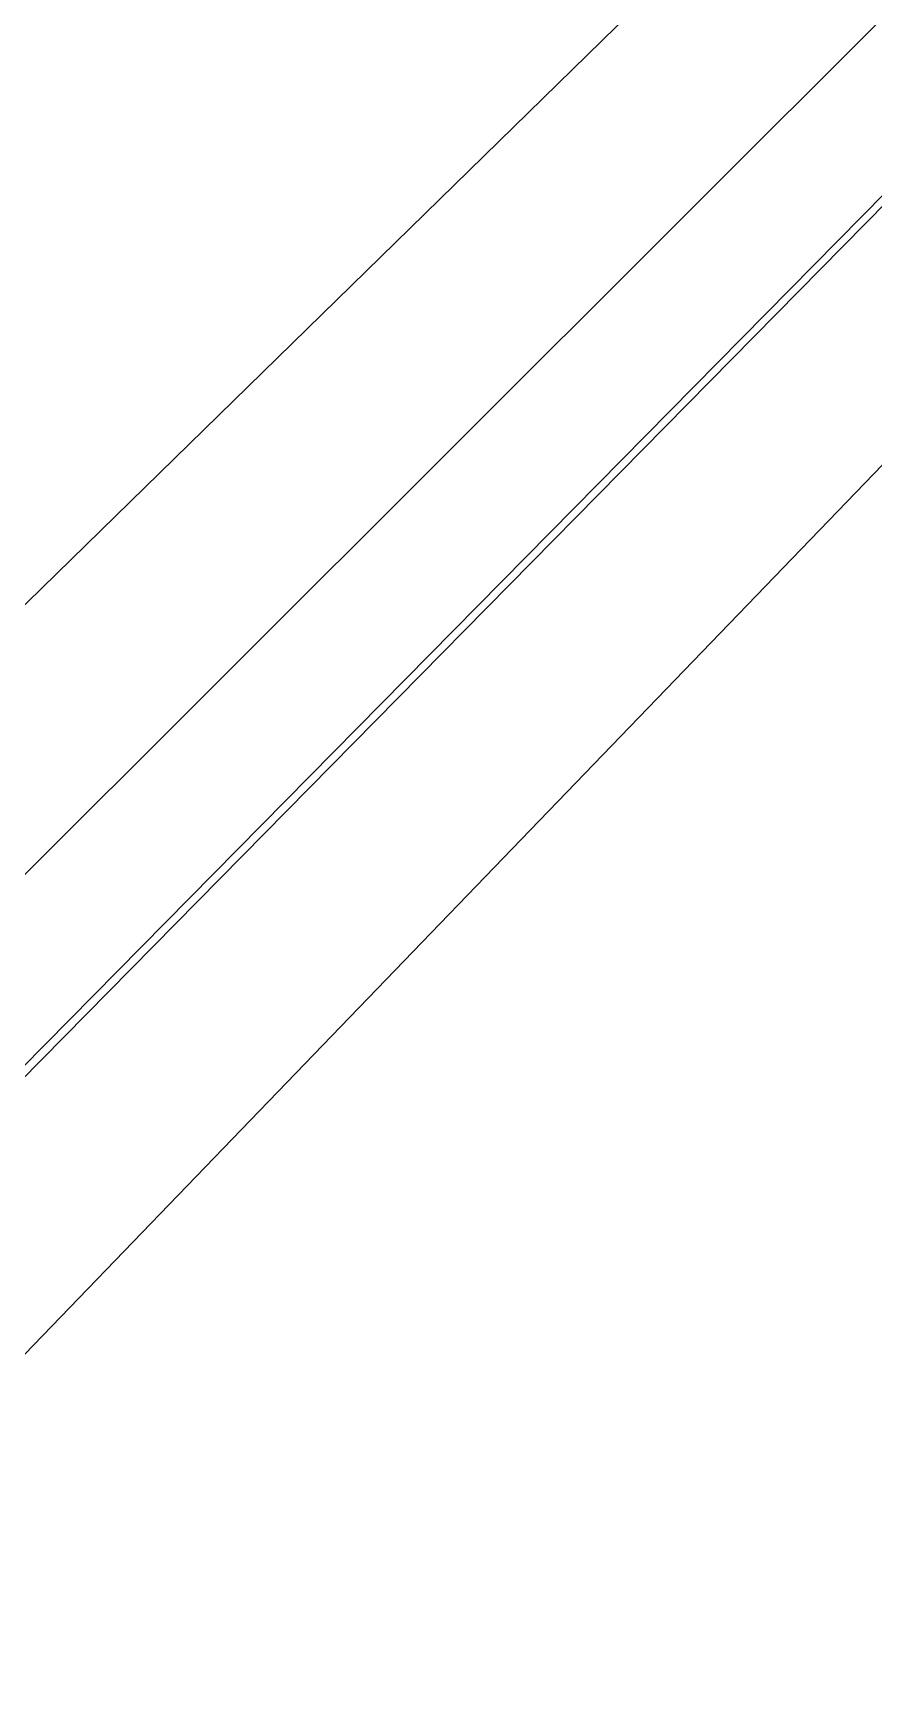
# Model space of a CAD drawing. Header units: millimetres. Extents: x -3 to 5437, y -3 to 5435.
# Drawn here: x 337 to 677, y 3 to 677 of the extents above; entities that cross this region are included whole.
import ezdxf

# ---------------------------------------------------------------- set-up
doc = ezdxf.new("R2010")
doc.units = ezdxf.units.MM
doc.layers.add('BottomSolder', color=6, linetype='Continuous')
doc.layers.add('TopSolder', color=216, linetype='Continuous')

msp = doc.modelspace()

# ---------------------------------------------------------------- linework, layer by layer
at = {"layer": 'BottomSolder'}
for p in [(0.34, 3.38), (1.88, 121.22), (199.67, 3.45), (202.21, 121.2)]:
    msp.add_line(p, (5436.9, 5435.17), dxfattribs=at)
at = {"layer": 'TopSolder'}
for p in [(0.34, 3.38), (1.88, 121.22), (197.45, 121.22), (199.67, 3.45)]:
    msp.add_line(p, (5436.9, 5435.17), dxfattribs=at)

doc.saveas('drawing.dxf')
